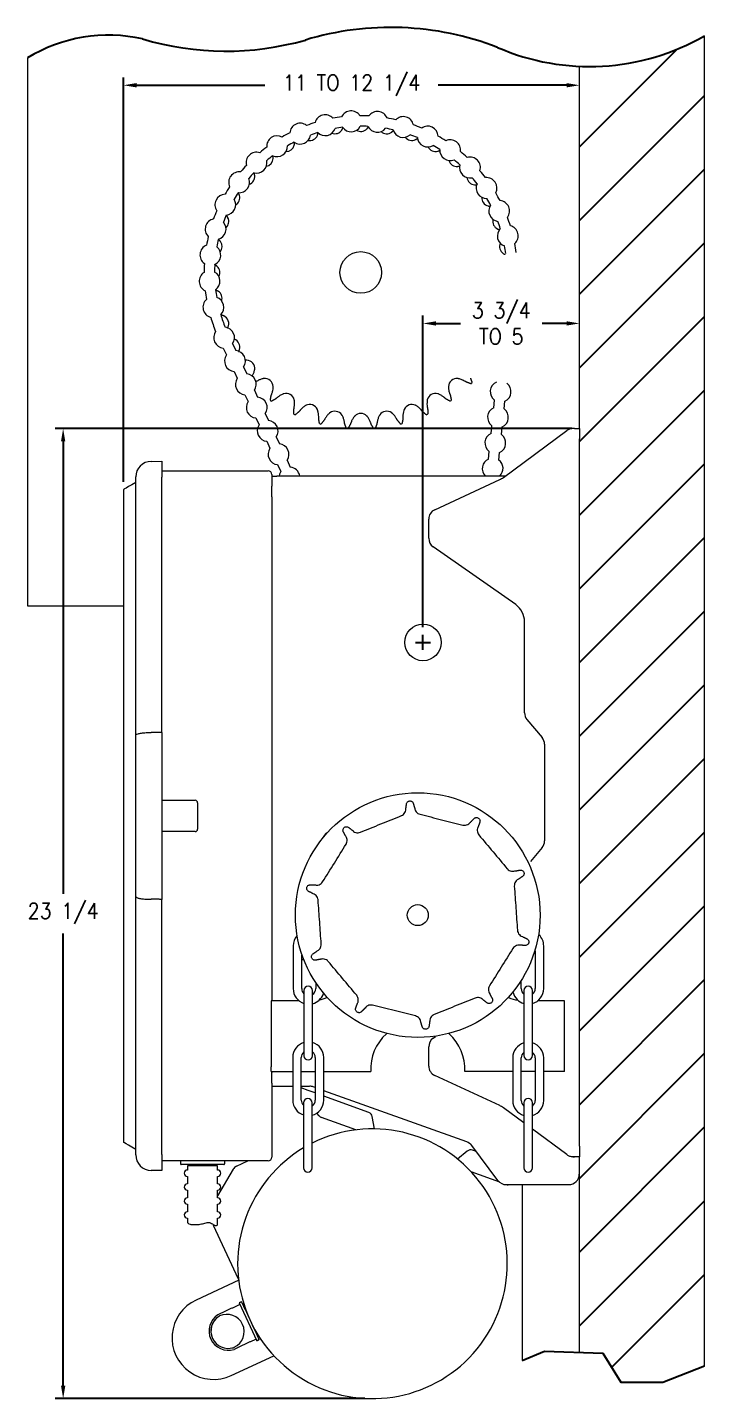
# Model space of a CAD drawing. Extents: x 2.2 to 53.5, y 8 to 42.7.
# Drawn here: x 37.23 to 53.48, y 8.04 to 40.94 of the extents above; entities that cross this region are included whole.
import ezdxf

# ---------------------------------------------------------------- set-up
doc = ezdxf.new("R2010")
doc.units = 0
doc.header["$LTSCALE"] = 0.5
doc.header["$MEASUREMENT"] = 0
doc.layers.get('Defpoints').update_dxf_attribs({"linetype": 'CONTINUOUS'})
doc.layers.add('DIM', color=1, linetype='CONTINUOUS')
doc.layers.add('OBJ', color=3, linetype='CONTINUOUS')
doc.styles.add('ROMANS', font='romans.shx', dxfattribs={"width": 0.9, "height": 0.375})
doc.dimstyles.new('GENIE', dxfattribs={"dimscale": 2, "dimtxt": 0.25, "dimasz": 0.156, "dimexe": 0.095, "dimexo": 0.0925, "dimgap": 0.095, "dimtad": 0, "dimtih": 1, "dimtoh": 1, "dimdec": 5, "dimzin": 4, "dimdsep": 46, "dimlunit": 5, "dimtxsty": 'ROMANS', "dimcen": 0.09, "dimadec": 0, "dimazin": 0, "dimtfac": 1, "dimtdec": 5, "dimtofl": 0, "dimtmove": 0, "dimatfit": 3, "dimfxl": 0, "dimfrac": 2, "dimtolj": 1, "dimtzin": 4, "dimarcsym": 0})

# ---------------------------------------------------------------- blocks, each defined once
blk = doc.blocks.new('*D30')
at = {"layer": 'Defpoints', "color": 0}
for p in [(50.48, 33.839), (50.48, 29.238), (46.723, 26.366)]:
    blk.add_point(p, dxfattribs=at)
at = {"layer": 'DIM', "color": 0, "lineweight": -2}
for p, q in [((46.723, 26.551), (46.723, 34.029)), ((47.035, 33.839), (47.624, 33.839)), ((50.168, 33.839), (49.579, 33.839))]:
    blk.add_line(p, q, dxfattribs=at)
at = {"layer": 'DIM', "color": 0}
for points in [[(47.035, 33.891), (47.035, 33.787), (46.723, 33.839)], [(50.168, 33.891), (50.168, 33.787), (50.48, 33.839)]]:
    blk.add_solid(points, dxfattribs=at)
at = {"layer": 'DIM', "color": 0, "insert": (48.602, 33.839), "char_height": 0.375, "attachment_point": 5, "style": 'ROMANS'}
blk.add_mtext('\\A1;3 3/4\\PTO 5', dxfattribs=at)
blk = doc.blocks.new('*D31')
at = {"layer": 'Defpoints', "color": 0}
for p in [(50.48, 39.553), (50.48, 31.319), (39.538, 29.855)]:
    blk.add_point(p, dxfattribs=at)
at = {"layer": 'DIM', "color": 0, "lineweight": -2}
for p, q in [((39.538, 30.04), (39.538, 39.743)), ((39.85, 39.553), (42.931, 39.553)), ((50.168, 39.553), (47.087, 39.553))]:
    blk.add_line(p, q, dxfattribs=at)
at = {"layer": 'DIM', "color": 0}
for points in [[(39.85, 39.605), (39.85, 39.501), (39.538, 39.553)], [(50.168, 39.605), (50.168, 39.501), (50.48, 39.553)]]:
    blk.add_solid(points, dxfattribs=at)
at = {"layer": 'DIM', "color": 0, "insert": (45.009, 39.553), "char_height": 0.375, "attachment_point": 5, "style": 'ROMANS'}
blk.add_mtext('\\A1;11 TO 12 1/4', dxfattribs=at)
blk = doc.blocks.new('*D37')
at = {"layer": 'Defpoints', "color": 0}
for p in [(50.48, 31.319), (38.088, 8.045), (45.511, 8.045)]:
    blk.add_point(p, dxfattribs=at)
at = {"layer": 'DIM', "color": 0, "lineweight": -2}
for p, q in [((50.295, 31.319), (37.898, 31.319)), ((38.088, 31.007), (38.088, 20.157)), ((38.088, 8.357), (38.088, 19.206)), ((45.326, 8.045), (37.898, 8.045))]:
    blk.add_line(p, q, dxfattribs=at)
at = {"layer": 'DIM', "color": 0}
for points in [[(38.036, 31.007), (38.14, 31.007), (38.088, 31.319)], [(38.036, 8.357), (38.14, 8.357), (38.088, 8.045)]]:
    blk.add_solid(points, dxfattribs=at)
at = {"layer": 'DIM', "color": 0, "insert": (38.088, 19.682), "char_height": 0.375, "attachment_point": 5, "style": 'ROMANS'}
blk.add_mtext('\\A1;23 1/4', dxfattribs=at)

msp = doc.modelspace()

# ---------------------------------------------------------------- linework, layer by layer
at = {"layer": 'DIM'}
for p, q in [((50.480318, 38.076938), (52.819511, 40.416131)), ((50.480318, 36.309171), (53.480318, 39.309172)), ((50.480318, 34.541405), (53.480318, 37.541405)), ((50.480318, 32.773638), (53.480318, 35.773638)), ((50.480318, 31.005871), (53.480318, 34.005871)), ((50.480318, 29.238104), (53.480318, 32.238104)), ((50.480318, 27.470337), (53.480318, 30.470337)), ((50.480318, 25.70257), (53.480318, 28.70257)), ((50.480318, 23.934803), (53.480318, 26.934803)), ((46.722818, 26.006275), (46.722818, 26.366275)), ((46.542818, 26.186275), (46.902818, 26.186275)), ((50.480318, 22.167036), (53.480318, 25.167036)), ((50.480318, 20.399269), (53.480318, 23.399269)), ((50.480318, 18.631502), (53.480318, 21.631502)), ((50.480318, 16.863735), (53.480318, 19.863735)), ((50.480318, 15.095968), (53.480318, 18.095968)), ((50.480318, 13.328201), (53.480318, 16.328201)), ((50.480318, 11.560434), (53.480318, 14.560434)), ((50.480318, 9.792667), (53.480318, 12.792667)), ((51.249595, 8.794178), (53.480318, 11.0249))]:
    msp.add_line(p, q, dxfattribs=at)
at = {"layer": 'DIM', "color": 3, "linetype": 'Continuous', "lineweight": 15}
for p, q in [((50.360318, 31.318526), (50.32267, 31.318526)), ((50.360318, 31.318526), (50.480318, 31.318526)), ((50.480318, 31.318526), (50.480318, 31.068526)), ((50.480318, 13.848527), (50.310763, 13.848527)), ((50.472818, 13.848527), (50.472818, 13.427277)), ((50.480318, 14.098526), (50.480318, 13.848527))]:
    msp.add_line(p, q, dxfattribs=at)
at = {"layer": 'DIM', "color": 3, "lineweight": 15}
for p, q in [((50.478318, 30.17572), (50.480318, 30.17622)), ((50.480318, 30.17622), (50.480318, 30.17572)), ((50.480318, 29.92572), (50.480318, 30.17572))]:
    msp.add_line(p, q, dxfattribs=at)
at = {"layer": 'DIM', "color": 3, "linetype": 'Continuous', "lineweight": 15}
for centre, start, end in [((50.322669, 31.068527), 109.2327884, 126.4644923), ((50.322669, 14.098527), 233.5355077, 250.7672116), ((50.222818, 13.427277), 270, 0)]:
    msp.add_arc(centre, 0.25, start, end, dxfattribs=at)
for points, knots in [([(50.32267, 31.318526), (50.312682, 31.318218), (50.292697, 31.317602), (50.262653, 31.31187), (50.245507, 31.306269), (50.240318, 31.304574)], [0, 0, 0, 0, 0.410608937, 0.821609604, 1, 1, 1, 1]), ([(50.240318, 13.86248), (50.252424, 13.85886), (50.276649, 13.851615), (50.299973, 13.849286), (50.310212, 13.848838), (50.310318, 13.848833)], [0, 0, 0, 0, 0.4105627137, 0.8215432485, 0.8258399925, 0.8258399925, 0.8258399925, 0.8258399925])]:
    msp.add_open_spline(points, degree=3, knots=knots, dxfattribs=at)
at = {"layer": 'OBJ', "linetype": 'Continuous', "lineweight": 15}
for p, q in [((53.480318, 8.829572), (53.480318, 40.738997)), ((37.230318, 40.210503), (37.230318, 27.061657)), ((50.480318, 31.318527), (50.480318, 40.008431)), ((41.927724, 33.248845), (42.005832, 33.081708)), ((42.154213, 33.354688), (42.23232, 33.18755)), ((42.18916, 32.68942), (42.267268, 32.522283)), ((42.415648, 32.795263), (42.493756, 32.628126)), ((42.450595, 32.129995), (42.528703, 31.962858)), ((42.677084, 32.235838), (42.755192, 32.068701)), ((48.420064, 31.814536), (48.43921, 31.998025)), ((48.668715, 31.788592), (48.68786, 31.97208)), ((42.938519, 31.676413), (43.016627, 31.509276)), ((42.712031, 31.570566), (42.790138, 31.403429)), ((48.355982, 31.200369), (48.375128, 31.383862)), ((48.604633, 31.174425), (48.623778, 31.357918)), ((48.651218, 30.144175), (50.174088, 31.269581)), ((50.360318, 31.318527), (50.32267, 31.318527)), ((50.360318, 31.318527), (50.480318, 31.318527)), ((50.480318, 31.318527), (50.480318, 31.068526)), ((42.973466, 31.011141), (43.051574, 30.844004)), ((43.199954, 31.116984), (43.278062, 30.949847)), ((50.480318, 14.098525), (50.480318, 31.068526)), ((48.2919, 30.586202), (48.311046, 30.769695)), ((48.54055, 30.560258), (48.559696, 30.743751)), ((40.198691, 30.530507), (40.455236, 30.534984)), ((40.455236, 30.534984), (40.455236, 30.149075)), ((40.455236, 30.301376), (42.988018, 30.301376)), ((42.988018, 30.301376), (43.008018, 30.301376)), ((43.234902, 30.451716), (43.31301, 30.284579)), ((43.46139, 30.557559), (43.539498, 30.390422)), ((39.830236, 30.149075), (39.830236, 30.155565)), ((39.830236, 23.959818), (39.830236, 30.149075)), ((40.455236, 24.025946), (40.455236, 30.149075)), ((43.097818, 30.211575), (43.097818, 29.931067)), ((43.097818, 30.177277), (43.217418, 30.177277)), ((43.337418, 30.177277), (43.217418, 30.177277)), ((48.696006, 30.177277), (43.337418, 30.177277)), ((47.005261, 29.370647), (48.564169, 30.092582)), ((43.097818, 29.677273), (43.097818, 29.931067)), ((43.097818, 29.677273), (43.097818, 17.583467)), ((46.860318, 28.683669), (46.860318, 29.143793)), ((48.947106, 27.092342), (46.966924, 28.478877)), ((37.230318, 27.061657), (39.537823, 27.061657)), ((49.160318, 24.49656), (49.160318, 26.682764)), ((40.455236, 24.025946), (40.455236, 20.022203)), ((49.218807, 24.335862), (49.581829, 23.903231)), ((39.830236, 20.088332), (39.830236, 23.959818)), ((49.640318, 23.742533), (49.640318, 21.424518)), ((40.455236, 22.399077), (41.254268, 22.399077)), ((41.314267, 22.339073), (41.314267, 21.709076)), ((41.254268, 21.649077), (40.455236, 21.649077)), ((49.581829, 21.26382), (49.303606, 20.932249)), ((39.830236, 13.899074), (39.830236, 20.088332)), ((40.455236, 13.899074), (40.455236, 20.022203)), ((43.867301, 17.835501), (43.867301, 17.565502)), ((44.072301, 17.565502), (44.072301, 17.835501)), ((49.145318, 17.836473), (49.145318, 17.566473)), ((49.350318, 17.566473), (49.350318, 17.836473)), ((43.077818, 17.583467), (43.077818, 16.121469)), ((43.754731, 17.583467), (43.077818, 17.583467)), ((50.117818, 17.583467), (49.472384, 17.583467)), ((50.117818, 16.121469), (50.117818, 17.583467)), ((43.867301, 16.541503), (43.867301, 16.271504)), ((44.072301, 16.271504), (44.072301, 16.541503)), ((46.860318, 16.023257), (46.860318, 16.483382)), ((46.966924, 16.688173), (47.026408, 16.729821)), ((49.145318, 16.542475), (49.145318, 16.27247)), ((49.350318, 16.27247), (49.350318, 16.542475)), ((43.077818, 16.121469), (43.077818, 16.001471)), ((50.117818, 16.001471), (50.117818, 16.121469)), ((43.077818, 15.893469), (43.077818, 16.001471)), ((43.077818, 15.893469), (43.597221, 15.893469)), ((43.097818, 15.893469), (43.097818, 15.864775)), ((43.097818, 15.610981), (43.097818, 15.864775)), ((43.802221, 15.893469), (44.137221, 15.893469)), ((44.342221, 15.893469), (45.469412, 15.893469)), ((48.564169, 15.074469), (47.005261, 15.796403)), ((48.875318, 15.893469), (47.726224, 15.893469)), ((49.415318, 15.893469), (49.080318, 15.893469)), ((50.117818, 15.893469), (49.620318, 15.893469)), ((50.117818, 15.893469), (50.117818, 16.001471)), ((43.097818, 15.610981), (43.097818, 13.836575)), ((43.097818, 15.537273), (43.597221, 15.537273)), ((43.802221, 15.537273), (44.00342, 15.537273)), ((43.96538, 15.439357), (43.802221, 15.498732)), ((44.137221, 15.505279), (44.08867, 15.522653)), ((43.856291, 15.143108), (43.856291, 14.873108)), ((44.137221, 15.37681), (43.96538, 15.439357)), ((44.061291, 14.873108), (44.061291, 15.143108)), ((47.777115, 14.202579), (44.342221, 15.431909)), ((45.424564, 14.908256), (44.342221, 15.302196)), ((49.145318, 15.144159), (49.145318, 14.874159)), ((49.350318, 14.874159), (49.350318, 15.144159)), ((44.234254, 14.827227), (44.177297, 14.895106)), ((45.557449, 14.514551), (45.504913, 14.812499)), ((49.145318, 14.657734), (48.651218, 15.022875)), ((45.11147, 14.490123), (44.287257, 14.790112)), ((50.174088, 13.897469), (49.350318, 14.506239)), ((39.830236, 13.892588), (39.830236, 13.899074)), ((40.455236, 13.899074), (40.455236, 13.513165)), ((43.856291, 13.849105), (43.856291, 13.579105)), ((44.061291, 13.579105), (44.061291, 13.849105)), ((47.786328, 13.982131), (47.554566, 13.787661)), ((48.522818, 13.277276), (47.892874, 14.117199)), ((48.003602, 13.969563), (47.909429, 14.003838)), ((49.145318, 13.850161), (49.145318, 13.580161)), ((49.350318, 13.580161), (49.350318, 13.850161)), ((50.32267, 13.848523), (50.360318, 13.848523)), ((50.480318, 13.848523), (50.360318, 13.848523)), ((50.472818, 13.848523), (50.472818, 13.427273)), ((50.480318, 14.098525), (50.480318, 13.848523)), ((50.480318, 9.153124), (50.480318, 13.848523)), ((40.455236, 13.513165), (40.198691, 13.517642)), ((42.988018, 13.746773), (40.455236, 13.746773)), ((40.902818, 13.746773), (40.808018, 13.746773)), ((41.939898, 13.656775), (40.922818, 13.656775)), ((41.795317, 13.626775), (41.070318, 13.626775)), ((42.16453, 13.544798), (41.795317, 12.905301)), ((41.959396, 13.746773), (41.959396, 13.676777)), ((42.24789, 13.621181), (42.517227, 13.746773)), ((43.008018, 13.746773), (42.988018, 13.746773)), ((48.565543, 13.232943), (47.880503, 13.482278)), ((48.722818, 13.177276), (50.222818, 13.177276)), ((48.772722, 13.177276), (48.769175, 13.176647)), ((49.105318, 13.177276), (49.105318, 8.960803)), ((42.296372, 10.909371), (41.697594, 12.193457)), ((42.300039, 10.885982), (41.277326, 10.409084)), ((42.296372, 10.909371), (42.297538, 10.90694)), ((42.296383, 10.909348), (42.296372, 10.909371)), ((42.297538, 10.906938), (42.296383, 10.909348)), ((42.313375, 10.340513), (42.735969, 9.434194)), ((41.819108, 10.016245), (41.841765, 10.026809)), ((42.169881, 9.264008), (42.192538, 9.274575)), ((42.122562, 8.596469), (43.145276, 9.073367))]:
    msp.add_line(p, q, dxfattribs=at)
at = {"layer": 'OBJ', "linetype": 'Continuous', "lineweight": 15, "flags": 128}
for points in [[(43.31301, 30.284579), (43.282923, 30.226664), (43.270511, 30.177277)], [(39.830236, 30.024074), (39.733697, 29.968336), (39.656376, 29.923699), (39.598332, 29.890184), (39.559612, 29.86783), (39.540244, 29.856646), (39.537823, 29.855252)], [(44.408336, 21.613037), (44.402653, 21.607997), (44.353586, 21.553916)], [(43.855759, 18.569159), (43.831624, 18.567859), (43.812969, 18.567658)], [(39.830236, 14.024075), (39.733697, 14.079813), (39.656376, 14.124455), (39.598332, 14.157965), (39.559612, 14.180319), (39.540244, 14.191503), (39.537823, 14.192902)], [(42.367754, 10.365871), (42.368515, 10.364237), (42.374572, 10.351249), (42.386512, 10.325642), (42.403991, 10.288159), (42.426507, 10.239873), (42.453411, 10.182176), (42.483931, 10.116728), (42.517187, 10.045409), (42.552223, 9.970274), (42.588031, 9.893483), (42.623581, 9.817245), (42.657851, 9.743755), (42.689854, 9.675123), (42.718669, 9.613329), (42.743469, 9.560145), (42.763539, 9.517105), (42.778301, 9.485447), (42.787332, 9.46608), (42.790372, 9.459561)], [(41.825181, 10.017611), (41.825181, 10.017611)], [(42.17483, 9.267784), (42.17483, 9.267784)]]:
    msp.add_lwpolyline(points, dxfattribs=at)
at = {"layer": 'OBJ'}
msp.add_lwpolyline([(49.105318, 8.960803), (49.634847, 9.179521), (51.035903, 9.135778), (51.473733, 8.435878), (52.480741, 8.435878), (53.480318, 8.829572)], dxfattribs=at)
at = {"layer": 'OBJ', "linetype": 'Continuous', "lineweight": 15}
for centre, radius in [((45.230318, 35.061659), 0.5), ((46.722818, 26.186275), 0.4395), ((46.597818, 19.643469), 2.934832), ((46.597818, 19.643469), 0.252)]:
    msp.add_circle(centre, radius, dxfattribs=at)
at = {"layer": 'OBJ'}
for centre, radius, start, end in [((45.948613, 33.848099), 7.092548, 68.8339067, 106.7888714), ((39.175836, 37.001083), 3.753055, 77.3822881, 121.2238108), ((41.990902, 47.335283), 6.963739, 253.3504446, 285.9109284), ((50.719143, 45.552604), 5.549315, 246.5357989, 299.8393881)]:
    msp.add_arc(centre, radius, start, end, dxfattribs=at)
at = {"layer": 'OBJ', "linetype": 'Continuous', "lineweight": 15}
for centre, radius, start, end in [((44.374134, 38.593874), 0.25, 41.9329399, 165.3176704), ((44.998098, 38.688733), 0.25, 31.9709399, 155.3556704), ((45.230318, 35.061659), 3.7595, 87.0576609, 90.3069494), ((45.629065, 38.674219), 0.25, 22.0089399, 145.3936704), ((43.775987, 38.392502), 0.25, 51.8949399, 175.2796704), ((45.230318, 35.061659), 3.7595, 106.9816609, 110.2309494), ((44.374134, 38.593874), 0.25, 225.3470471, 341.9035632), ((45.230318, 35.061659), 3.7595, 97.0196609, 100.2689494), ((45.230318, 35.061659), 3.5095, 97.1371853, 100.151425), ((44.998098, 38.688733), 0.25, 215.3850471, 331.9415632), ((45.230318, 38.647194), 0.2025, 238.9107327, 315.7900605), ((45.230318, 35.061659), 3.5095, 87.1751853, 90.189425), ((45.629065, 38.674219), 0.25, 205.4230471, 321.9795632), ((45.230318, 35.061659), 3.5095, 77.2131853, 80.227425), ((45.230318, 35.061659), 3.7595, 77.0956609, 80.3449494), ((46.248008, 38.55077), 0.25, 12.0469399, 135.4316704), ((45.230318, 35.061659), 3.7595, 67.1336609, 70.3829494), ((46.836262, 38.322109), 0.25, 2.0849399, 125.4696704), ((43.221695, 38.09069), 0.25, 61.8569399, 185.2416704), ((45.230318, 35.061659), 3.7595, 116.9436609, 120.1929494), ((45.230318, 35.061659), 3.5095, 117.0611853, 120.075425), ((43.775987, 38.392502), 0.25, 235.3090471, 351.8655632), ((44.003992, 38.43096), 0.2025, 259.6114725, 335.7900605), ((45.230318, 35.061659), 3.5095, 107.0991853, 110.113425), ((44.607696, 38.592722), 0.2025, 249.2618416, 325.7900605), ((45.852939, 38.592722), 0.2025, 228.5581174, 305.7900605), ((46.248008, 38.55077), 0.25, 195.4610471, 312.0175632), ((46.456643, 38.43096), 0.2025, 218.2039675, 295.7900605), ((45.230318, 35.061659), 3.5095, 67.2511853, 70.265425), ((46.836262, 38.322109), 0.25, 185.4990471, 302.0555632), ((45.230318, 35.061659), 3.7595, 57.1716609, 60.4209494), ((47.376091, 37.99513), 0.25, 352.1229399, 115.5076704), ((42.727973, 37.697539), 0.25, 71.8189399, 195.2036704), ((45.230318, 35.061659), 3.7595, 126.9056609, 130.1549494), ((45.230318, 35.061659), 3.5095, 127.0231853, 130.037425), ((43.221695, 38.09069), 0.25, 245.2710471, 1.8275632), ((43.43755, 38.166824), 0.2025, 269.9596499, 345.7900605), ((47.023085, 38.166824), 0.2025, 207.8482535, 285.7900605), ((45.230318, 35.061659), 3.5095, 57.2891853, 60.303425), ((47.376091, 37.99513), 0.25, 175.5370471, 292.0935632), ((45.230318, 35.061659), 3.7595, 47.2096609, 50.4589494), ((45.230318, 35.061659), 3.7595, 136.8676609, 140.1169494), ((42.727973, 37.697539), 0.25, 255.2330471, 11.7895632), ((42.92558, 37.808339), 0.2025, 280.3064015, 355.7900605), ((47.535055, 37.808339), 0.2025, 197.4909455, 275.7900605), ((45.230318, 35.061659), 3.5095, 47.3271853, 50.341425), ((47.851214, 37.579693), 0.25, 165.5750471, 282.1315632), ((47.851214, 37.579693), 0.25, 342.1609399, 105.5456704), ((45.230318, 35.061659), 3.7595, 37.2476609, 40.4969494), ((42.309708, 37.224903), 0.25, 81.7809399, 205.1656704), ((42.309708, 37.224903), 0.25, 265.1950471, 21.7515632), ((45.230318, 35.061659), 3.5095, 136.9851853, 139.999425), ((42.483638, 37.366397), 0.2025, 290.6517537, 5.7900605), ((47.976997, 37.366397), 0.2025, 187.1320121, 265.7900605), ((45.230318, 35.061659), 3.5095, 37.3651853, 40.379425), ((48.247305, 37.088326), 0.25, 155.6130471, 272.1695632), ((48.247305, 37.088326), 0.25, 332.1989399, 95.5836704), ((41.979512, 36.687037), 0.25, 91.7429399, 215.1276704), ((45.230318, 35.061659), 3.7595, 146.8296609, 150.0789494), ((45.230318, 35.061659), 3.5095, 146.9471853, 149.961425), ((42.125153, 36.854427), 0.2025, 300.9957249, 15.7900605), ((48.335482, 36.854427), 0.2025, 176.771421, 255.7900605), ((45.230318, 35.061659), 3.7595, 27.2856609, 30.5349494), ((45.230318, 35.061659), 3.7595, 156.7916609, 160.0409494), ((41.979512, 36.687037), 0.25, 275.1570471, 31.7135632), ((45.230318, 35.061659), 3.5095, 27.4031853, 30.417425), ((48.55242, 36.535846), 0.25, 145.6510471, 262.2075632), ((48.55242, 36.535846), 0.25, 322.2369399, 85.6216704), ((41.747343, 36.100157), 0.25, 101.7049399, 225.0896704), ((41.747343, 36.100157), 0.25, 285.1190471, 41.6755632), ((45.230318, 35.061659), 3.5095, 156.9091853, 159.923425), ((41.861017, 36.287984), 0.2025, 311.3383435, 25.7900605), ((48.599619, 36.287984), 0.2025, 166.409139, 245.7900605), ((45.230318, 35.061659), 3.5095, 17.4411853, 20.455425), ((45.230318, 35.061659), 3.7595, 17.3236609, 20.5729494), ((45.230318, 35.061659), 3.7595, 166.7536609, 170.0029494), ((45.230318, 35.061659), 3.5095, 166.8711853, 169.885425), ((48.757359, 35.938912), 0.25, 135.6890471, 252.2455632), ((48.757359, 35.938912), 0.25, 312.2749399, 75.6596704), ((41.620202, 35.481962), 0.25, 111.6669399, 235.0516704), ((41.620202, 35.481962), 0.25, 295.0810471, 51.6375632), ((41.699255, 35.684281), 0.2025, 321.6796304, 35.7900605), ((48.761381, 35.684281), 0.2025, 156.0451316, 235.7900605), ((45.230318, 35.061659), 3.5095, 7.4791853, 10.493425), ((45.230318, 35.061659), 3.7595, 7.3616609, 10.6109494), ((45.230318, 35.061659), 3.7595, 176.7156609, 179.9649494), ((45.230318, 35.061659), 3.5095, 176.8331853, 179.847425), ((41.644782, 35.061659), 0.2025, 332.0196076, 45.7900605), ((41.601922, 34.851093), 0.25, 121.6289399, 245.0136704), ((41.601922, 34.851093), 0.25, 305.0430471, 61.5995632), ((45.230318, 35.061659), 3.7595, 186.6776609, 189.9269494), ((45.230318, 35.061659), 3.5095, 186.7951853, 189.809425), ((41.699255, 34.439037), 0.2025, 342.3582958, 55.7900605), ((41.693056, 34.226574), 0.25, 131.5909399, 254.9756704), ((41.693056, 34.226574), 0.25, 315.0050471, 71.5615632), ((45.230318, 35.061659), 3.7595, 196.6396609, 202.1254542), ((45.230318, 35.061659), 3.5095, 196.7571853, 202.0098374), ((41.861017, 33.835334), 0.2025, 334.2099395, 65.7900605), ((41.949305, 33.497912), 0.25, 143.762217, 265.0479907), ((41.949305, 33.497912), 0.25, 325.0479907, 83.733786), ((42.125153, 33.268891), 0.2025, 344.2099395, 69.4659856), ((42.21074, 32.938486), 0.25, 145.0479907, 265.0479907), ((42.21074, 32.938486), 0.25, 325.0479907, 85.0479907), ((42.483638, 32.756921), 0.2025, 354.2099395, 85.7900605), ((42.472176, 32.37906), 0.25, 325.0479907, 85.0479907), ((42.472176, 32.37906), 0.25, 145.0479907, 265.0479907), ((42.92558, 32.31498), 0.2025, 4.2099395, 95.7900605), ((47.535055, 32.31498), 0.2025, 84.2099395, 175.7900605), ((45.230318, 35.061659), 3.759391, 314.730266, 315.269734), ((48.586003, 32.200392), 0.25, 114.0433051, 234.0433051), ((48.586003, 32.200392), 0.25, 294.0433051, 54.0433051), ((42.733611, 31.819633), 0.25, 145.0479907, 265.0479907), ((42.733611, 31.819633), 0.25, 325.0479907, 85.0479907), ((45.230318, 35.061659), 3.759391, 234.730266, 235.269734), ((43.43755, 31.956494), 0.2025, 14.2099395, 105.7900605), ((47.023085, 31.956494), 0.2025, 74.2099395, 165.7900605), ((45.230318, 35.061659), 3.759391, 304.730266, 305.269734), ((45.230318, 35.061659), 3.759391, 244.730266, 245.269734), ((44.003992, 31.692358), 0.2025, 24.2099395, 115.7900605), ((44.607696, 31.530596), 0.2025, 34.2099395, 125.7900605), ((45.230318, 31.476124), 0.2025, 44.2099395, 135.7900605), ((45.852939, 31.530596), 0.2025, 54.2099395, 145.7900605), ((46.456643, 31.692358), 0.2025, 64.2099395, 155.7900605), ((45.230318, 35.061659), 3.759391, 294.730266, 295.269734), ((48.521921, 31.586226), 0.25, 114.0433051, 234.0433051), ((48.521921, 31.586226), 0.25, 294.0433051, 54.0433051), ((42.995047, 31.260207), 0.25, 145.0479907, 265.0479907), ((42.995047, 31.260207), 0.25, 325.0479907, 85.0479907), ((45.230318, 35.061659), 3.759391, 254.730266, 255.269734), ((45.230318, 35.061659), 3.759391, 264.730266, 265.269734), ((45.230318, 35.061659), 3.759391, 274.730266, 275.269734), ((45.230318, 35.061659), 3.759391, 284.730266, 285.269734), ((50.322669, 31.068525), 0.25, 109.2327884, 126.4644923), ((43.256482, 30.700781), 0.25, 325.0479907, 85.0479907), ((48.457839, 30.97206), 0.25, 114.0433051, 234.0433051), ((48.457839, 30.97206), 0.25, 294.0433051, 54.0433051), ((43.256482, 30.700781), 0.25, 145.0479907, 265.0479907), ((40.205236, 30.155563), 0.375, 91, 180), ((43.008018, 30.211575), 0.0898, 0, 90), ((43.517917, 30.141355), 0.25, 8.2609405, 85.0479907), ((48.393757, 30.357894), 0.25, 114.0433051, 226.2594586), ((48.393757, 30.357894), 0.25, 313.7405414, 54.0433051), ((48.354056, 30.546289), 0.5, 294.8488812, 306.4644923), ((47.110318, 29.143793), 0.25, 114.8488812, 180), ((47.110318, 28.683667), 0.25, 180, 235), ((48.660318, 26.682764), 0.5, 0, 55), ((49.410318, 24.496559), 0.25, 180, 220), ((49.390318, 23.742532), 0.25, 0, 40), ((41.254268, 22.339075), 0.06, 0, 90), ((41.254268, 21.709075), 0.06, 270, 0), ((49.390318, 21.424517), 0.25, 320, 0), ((43.980469, 18.903777), 0.3725, 139.9010071, 180), ((49.247818, 18.904666), 0.3725, 0, 46.3034411), ((43.980469, 17.879777), 0.3725, 180, 252.3136042), ((43.980469, 17.879777), 0.1675, 180, 227.4968945), ((43.969801, 17.835503), 0.1025, 0, 180), ((43.980469, 17.879777), 0.1675, 303.2470677, 0), ((49.247818, 17.880666), 0.3725, 194.0715129, 254.0279867), ((49.247818, 17.880666), 0.1675, 180, 232.2700682), ((49.247818, 17.836472), 0.1025, 0, 180), ((49.247818, 17.880666), 0.1675, 307.7299318, 0), ((49.247818, 17.880666), 0.3725, 285.9720133, 0), ((43.980469, 17.879777), 0.3725, 284.2721941, 341.3347746), ((43.997818, 18.713469), 1.13, 282.1762809, 291.7826277), ((49.197818, 18.713469), 1.13, 248.2173723, 260.0374487), ((46.597818, 15.953469), 1.13, 131.7674948, 183.0436631), ((46.597818, 15.953469), 1.13, 356.9563369, 48.2325052), ((43.969721, 16.228407), 0.3725, 105.9592364, 180), ((43.969721, 16.228407), 0.3725, 0, 74.0152089), ((47.110318, 16.483383), 0.25, 125, 180), ((49.247818, 16.218679), 0.3725, 105.9720133, 180), ((49.247818, 16.218679), 0.3725, 0, 74.0279867), ((43.969721, 16.228407), 0.1675, 127.6953992, 180), ((43.969801, 16.271503), 0.1025, 180, 0), ((43.969721, 16.228407), 0.1675, 0, 52.2355195), ((49.247818, 16.218679), 0.1675, 127.7299318, 180), ((49.247818, 16.272472), 0.1025, 180, 0), ((49.247818, 16.218679), 0.1675, 0, 52.2700682), ((47.110318, 16.023256), 0.25, 180, 245.1511188), ((44.004428, 15.287275), 0.25, 70.3079788, 90), ((43.969721, 15.204407), 0.3725, 180, 252.2712052), ((43.969721, 15.204407), 0.1675, 180, 227.3749389), ((43.958791, 15.143107), 0.1025, 0, 180), ((43.969721, 15.204407), 0.1675, 303.1397303, 0), ((43.969721, 15.204407), 0.3725, 284.2305215, 0), ((49.247818, 15.194679), 0.3725, 180, 254.0279867), ((49.247818, 15.194679), 0.1675, 180, 232.2700682), ((49.247818, 15.14416), 0.1025, 0, 180), ((49.247818, 15.194679), 0.1675, 307.7299318, 0), ((49.247818, 15.194679), 0.3725, 285.9720133, 0), ((44.330009, 14.907574), 0.125, 220, 250), ((45.381812, 14.790794), 0.125, 10, 70), ((48.354056, 14.620761), 0.5, 53.5355077, 65.1511188), ((45.510968, 11.279886), 3.235, 160, 116.6233194), ((47.692874, 13.9672), 0.25, 36.8698976, 70.3079788), ((40.205236, 13.892586), 0.375, 180, 269), ((45.510968, 11.279886), 3.235, 120.7632869, 160), ((43.008018, 13.836575), 0.0898, 270, 0), ((47.866676, 13.886377), 0.125, 70, 130), ((50.322669, 14.098525), 0.25, 233.5355077, 250.7672116), ((40.922818, 13.676775), 0.02, 180, 270), ((41.070318, 13.451775), 0.075, 90, 270), ((41.795318, 13.451775), 0.075, 270, 90), ((42.32735, 13.450784), 0.188013, 115.000679, 149.9974598), ((43.958791, 13.579107), 0.1025, 180, 0), ((49.247818, 13.58016), 0.1025, 180, 0), ((41.070318, 13.118233), 0.075, 90, 270), ((41.795318, 13.118233), 0.075, 270, 90), ((48.722818, 13.427275), 0.25, 216.8698976, 270), ((48.747469, 13.29975), 0.125, 258.4648228, 280), ((50.222818, 13.427275), 0.25, 270, 0), ((41.070318, 12.784692), 0.075, 90, 270), ((41.795318, 12.784692), 0.075, 270, 90), ((41.070318, 12.45115), 0.075, 90, 270), ((41.795318, 12.45115), 0.075, 270, 90), ((41.699944, 9.502776), 1, 115, 295), ((42.051138, 9.666541), 0.4625, 122.7664185, 287.23355), ((42.051138, 9.666541), 0.4175, 122.7664342, 287.2335658), ((42.051138, 9.666541), 0.4175, 123.6095762, 286.3904238), ((42.017152, 9.650693), 0.415, 295, 115)]:
    msp.add_arc(centre, radius, start, end, dxfattribs=at)
for points in [[(44.77516, 38.478871), (44.788657, 38.50184)], [(44.788657, 38.50184), (44.802845, 38.535941)], [(45.375468, 38.505993), (45.392748, 38.526268)], [(45.392748, 38.526268), (45.411617, 38.555784)], [(43.638681, 38.143315), (43.640524, 38.184015)], [(44.188682, 38.347919), (44.197985, 38.372882)], [(44.197985, 38.372882), (44.206452, 38.410785)], [(45.971365, 38.42846), (45.991903, 38.445431)], [(45.991903, 38.445431), (46.014325, 38.469817)], [(46.544746, 38.248633), (46.567919, 38.261774)], [(46.567919, 38.261774), (46.592727, 38.280749)], [(43.127738, 37.820113), (43.122238, 37.862408)], [(43.633854, 38.117113), (43.638681, 38.143315)], [(47.078188, 37.971964), (47.103292, 37.980886)], [(47.103292, 37.980886), (47.129334, 37.994388)], [(43.127533, 37.793474), (43.127738, 37.820113)], [(47.555484, 37.606874), (47.581755, 37.611299)], [(47.581755, 37.611299), (47.607939, 37.619508)], [(42.68068, 37.413097), (42.667348, 37.455619)], [(42.685105, 37.386824), (42.68068, 37.413097)], [(42.311092, 36.934632), (42.289699, 36.97589)], [(42.320012, 36.909532), (42.311092, 36.934632)], [(47.962131, 37.164443), (47.988772, 37.164241)], [(47.988772, 37.164241), (48.014106, 37.167531)], [(48.285774, 36.658122), (48.311974, 36.653298)], [(48.311974, 36.653298), (48.335607, 36.652228)], [(42.030203, 36.39926), (42.001431, 36.436881)], [(42.043347, 36.376089), (42.030203, 36.39926)], [(48.516577, 36.103292), (48.541541, 36.09399)], [(48.541541, 36.09399), (48.562786, 36.089245)], [(41.846548, 35.823244), (41.811069, 35.855863)], [(41.863515, 35.802707), (41.846548, 35.823244)], [(41.765707, 35.224091), (41.724402, 35.250495)], [(41.785984, 35.20681), (41.765707, 35.224091)], [(48.64753, 35.516816), (48.670499, 35.503322)], [(48.670499, 35.503322), (48.688855, 35.495682)], [(41.790137, 34.62), (41.744104, 34.639154)], [(41.813106, 34.606502), (41.790137, 34.62)], [(41.919094, 34.029328), (41.869621, 34.04038)], [(41.944058, 34.020026), (41.919094, 34.029328)], [(42.030203, 33.724058), (42.043347, 33.747233)], [(42.299672, 33.166783), (42.311092, 33.188686)], [(42.311092, 33.188686), (42.320012, 33.213791)], [(42.471864, 32.959077), (42.455917, 32.957007)], [(42.498504, 32.958875), (42.471864, 32.959077)], [(42.68068, 32.710221), (42.685105, 32.736494)], [(42.739884, 32.457112), (42.711677, 32.440972)], [(42.905151, 32.516444), (42.87888, 32.512023)], [(43.127738, 32.303205), (43.127533, 32.329844)], [(47.333102, 32.329844), (47.332898, 32.303205)], [(47.581755, 32.512023), (47.555484, 32.516444)], [(47.769746, 32.429079), (47.720751, 32.457112)], [(47.876065, 32.390885), (47.769746, 32.429079)], [(47.862898, 32.522231), (47.901094, 32.41591)], [(43.059546, 31.992332), (43.0787, 32.103666)], [(43.0787, 32.103666), (43.0978, 32.156784)], [(43.186612, 32.028109), (43.088541, 31.972029)], [(43.229994, 32.064224), (43.186612, 32.028109)], [(43.382447, 32.151354), (43.357344, 32.142432)], [(43.638681, 31.980003), (43.633854, 32.006205)], [(46.826781, 32.006205), (46.821955, 31.980003)], [(47.103292, 32.142432), (47.078188, 32.151354)], [(47.274024, 32.028109), (47.230642, 32.064224)], [(47.372095, 31.972029), (47.274024, 32.028109)], [(47.362835, 32.156784), (47.381936, 32.103666)], [(47.381936, 32.103666), (47.40109, 31.992332)], [(43.625037, 31.774981), (43.634624, 31.830611)], [(43.625508, 31.66201), (43.625037, 31.774981)], [(43.744431, 31.71931), (43.657588, 31.647052)], [(43.780883, 31.762408), (43.744431, 31.71931)], [(43.91589, 31.874685), (43.892717, 31.861544)], [(44.197985, 31.750436), (44.188682, 31.775399)], [(44.220151, 31.546161), (44.219932, 31.602607)], [(44.489271, 31.694858), (44.468732, 31.677887)], [(44.788657, 31.621478), (44.77516, 31.644447)], [(45.085168, 31.617325), (45.067888, 31.59705)], [(45.392748, 31.59705), (45.375468, 31.617325)], [(45.685475, 31.644447), (45.671979, 31.621478)], [(45.991903, 31.677887), (45.971365, 31.694858)], [(46.240704, 31.602607), (46.240485, 31.546161)], [(46.271953, 31.775399), (46.26265, 31.750436)], [(46.567919, 31.861544), (46.544746, 31.874685)], [(46.716204, 31.71931), (46.679753, 31.762408)], [(46.803047, 31.647052), (46.716204, 31.71931)], [(46.826012, 31.830611), (46.835598, 31.774981)], [(46.835598, 31.774981), (46.835127, 31.66201)], [(44.240231, 31.434986), (44.220151, 31.546161)], [(44.347398, 31.512064), (44.274422, 31.425825)], [(44.375812, 31.560841), (44.347398, 31.512064)], [(44.845958, 31.424154), (44.83594, 31.479708)], [(44.885038, 31.318156), (44.845958, 31.424154)], [(44.977193, 31.412674), (44.9203, 31.315073)], [(44.996705, 31.465643), (44.977193, 31.412674)], [(45.483443, 31.412674), (45.463931, 31.465643)], [(45.540336, 31.315073), (45.483443, 31.412674)], [(45.614678, 31.424154), (45.575597, 31.318156)], [(45.624696, 31.479708), (45.614678, 31.424154)], [(46.113237, 31.512064), (46.084824, 31.560841)], [(46.186214, 31.425825), (46.113237, 31.512064)], [(46.240485, 31.546161), (46.220404, 31.434986)], [(39.537823, 29.855252), (39.537823, 14.192902)], [(40.455236, 24.025946), (40.198691, 24.025176)], [(46.31098, 22.189269), (46.329995, 22.321572)], [(46.488445, 22.332705), (46.525777, 22.204362)], [(44.928639, 21.754821), (45.03428, 21.672933)], [(47.862144, 21.87166), (47.955293, 21.967521)], [(48.090027, 21.883394), (48.044791, 21.757618)], [(44.353586, 21.553916), (44.331133, 21.523672)], [(44.869379, 21.534462), (44.806996, 21.652677)], [(48.930378, 20.702963), (49.062082, 20.725763)], [(49.121636, 20.578507), (49.01111, 20.503344)], [(44.087982, 20.157365), (43.968029, 20.216331)], [(44.006403, 20.370468), (44.140002, 20.366314)], [(40.455236, 20.022203), (40.198691, 20.022973)], [(49.107653, 19.129574), (49.227606, 19.070603)], [(43.607969, 18.903776), (43.607969, 17.879778)], [(44.073999, 18.708428), (44.184526, 18.783595)], [(48.875318, 18.846711), (48.875318, 18.835062)], [(49.189233, 18.916467), (49.055634, 18.920625)], [(49.415318, 18.786313), (49.415318, 17.880665)], [(49.620318, 17.880665), (49.620318, 18.904668)], [(43.812969, 17.879778), (43.812969, 18.685534)], [(44.265258, 18.583976), (44.133553, 18.561176)], [(44.147969, 18.009068), (44.147969, 17.879778)], [(49.080318, 17.880665), (49.080318, 18.059103)], [(43.867301, 17.565502), (43.867301, 16.541503)], [(44.072301, 16.541503), (44.072301, 17.565502)], [(45.105608, 17.403541), (45.150845, 17.529316)], [(48.266996, 17.532118), (48.161355, 17.614007)], [(48.326257, 17.752472), (48.38864, 17.634263)], [(49.145318, 17.566473), (49.145318, 16.542475)], [(49.350318, 16.542475), (49.350318, 17.566473)], [(45.333492, 17.415274), (45.240342, 17.319414)], [(46.707191, 16.95423), (46.669858, 17.082577)], [(46.884656, 17.097671), (46.865641, 16.965367)], [(43.597221, 16.228405), (43.597221, 15.893469)], [(43.802221, 15.893469), (43.802221, 16.228405)], [(44.137221, 16.228405), (44.137221, 15.893469)], [(44.342221, 15.893469), (44.342221, 16.228405)], [(48.875318, 16.218681), (48.875318, 15.893469)], [(49.080318, 15.893469), (49.080318, 16.218681)], [(49.415318, 16.218681), (49.415318, 15.893469)], [(49.620318, 15.893469), (49.620318, 16.218681)], [(43.597221, 15.893469), (43.597221, 15.204407)], [(43.802221, 15.204407), (43.802221, 15.893469)], [(44.137221, 15.893469), (44.137221, 15.204407)], [(44.342221, 15.204407), (44.342221, 15.893469)], [(48.875318, 15.893469), (48.875318, 15.194678)], [(49.080318, 15.194678), (49.080318, 15.893469)], [(49.415318, 15.893469), (49.415318, 15.194678)], [(49.620318, 15.194678), (49.620318, 15.893469)], [(43.856291, 14.873108), (43.856291, 13.849105)], [(44.061291, 13.849105), (44.061291, 14.873108)], [(49.145318, 14.874159), (49.145318, 13.850161)], [(49.350318, 13.850161), (49.350318, 14.874159)], [(40.902818, 13.746773), (40.902818, 13.676777)], [(41.070318, 13.626775), (41.070318, 13.526775)], [(41.795317, 13.526775), (41.795317, 13.626775)], [(41.070318, 13.376773), (41.070318, 13.193233)], [(41.795317, 13.193233), (41.795317, 13.376773)], [(41.070318, 13.043232), (41.070318, 12.859691)], [(41.795317, 12.859691), (41.795317, 13.043232)], [(41.070318, 12.70969), (41.070318, 12.526149)], [(41.795317, 12.526149), (41.795317, 12.70969)], [(41.070318, 12.376152), (41.070318, 12.267414)], [(41.795317, 12.22355), (41.795317, 12.376152)], [(42.331015, 10.302683), (41.800826, 10.05545)], [(42.367754, 10.365871), (42.313375, 10.340513)], [(42.432515, 10.285731), (42.410016, 10.275239)], [(42.74811, 9.550193), (42.770609, 9.560685)], [(42.718351, 9.472038), (42.188162, 9.224805)], [(42.735993, 9.434205), (42.790372, 9.459561)]]:
    msp.add_open_spline(points, degree=1, dxfattribs=at)
for points, knots in [([(42.625772, 32.571224), (42.637165, 32.592835), (42.660311, 32.636737), (42.67382, 32.685474), (42.68068, 32.710221)], [0, 0, 0, 0, 0.492227931, 1, 1, 1, 1]), ([(42.87888, 32.512023), (42.854876, 32.505399), (42.806131, 32.491948), (42.762188, 32.468841), (42.739884, 32.457112)], [0, 0, 0, 0, 0.492434388, 1, 1, 1, 1]), ([(43.0978, 32.156784), (43.105268, 32.180045), (43.120438, 32.227301), (43.125279, 32.277643), (43.127738, 32.303205)], [0, 0, 0, 0, 0.492234743, 1, 1, 1, 1]), ([(47.332898, 32.303205), (47.335253, 32.278416), (47.340035, 32.228076), (47.355159, 32.180787), (47.362835, 32.156784)], [0, 0, 0, 0, 0.492435181, 1, 1, 1, 1]), ([(47.720751, 32.457112), (47.699141, 32.468505), (47.655238, 32.49165), (47.606502, 32.505162), (47.581755, 32.512023)], [0, 0, 0, 0, 0.492220831, 1, 1, 1, 1]), ([(43.357344, 32.142432), (43.334855, 32.131741), (43.289187, 32.110031), (43.249923, 32.079646), (43.229994, 32.064224)], [0, 0, 0, 0, 0.492437999, 1, 1, 1, 1]), ([(43.634624, 31.830611), (43.637939, 31.854814), (43.644674, 31.903985), (43.640699, 31.954402), (43.638681, 31.980003)], [0, 0, 0, 0, 0.492215949, 1, 1, 1, 1]), ([(46.821955, 31.980003), (46.819969, 31.955181), (46.815937, 31.904776), (46.82262, 31.85558), (46.826012, 31.830611)], [0, 0, 0, 0, 0.49245022, 1, 1, 1, 1]), ([(47.230642, 32.064224), (47.211338, 32.079196), (47.172122, 32.109614), (47.126472, 32.13138), (47.103292, 32.142432)], [0, 0, 0, 0, 0.492227016, 1, 1, 1, 1]), ([(43.892717, 31.861544), (43.872426, 31.847111), (43.831221, 31.8178), (43.79783, 31.781058), (43.780883, 31.762408)], [0, 0, 0, 0, 0.49243162, 1, 1, 1, 1]), ([(44.219932, 31.602607), (44.218994, 31.627019), (44.217088, 31.676613), (44.204418, 31.725575), (44.197985, 31.750436)], [0, 0, 0, 0, 0.4922412495, 1, 1, 1, 1]), ([(44.468732, 31.677887), (44.451256, 31.660149), (44.415767, 31.62413), (44.389264, 31.582149), (44.375812, 31.560841)], [0, 0, 0, 0, 0.492439938, 1, 1, 1, 1]), ([(44.83594, 31.479708), (44.830777, 31.503586), (44.820288, 31.552095), (44.799309, 31.598112), (44.788657, 31.621478)], [0, 0, 0, 0, 0.492223319, 1, 1, 1, 1]), ([(45.067888, 31.59705), (45.053758, 31.576546), (45.025063, 31.534909), (45.006252, 31.488963), (44.996705, 31.465643)], [0, 0, 0, 0, 0.492446615, 1, 1, 1, 1]), ([(45.463931, 31.465643), (45.4547, 31.488261), (45.435946, 31.534212), (45.407296, 31.575888), (45.392748, 31.59705)], [0, 0, 0, 0, 0.492220065, 1, 1, 1, 1]), ([(45.671979, 31.621478), (45.661624, 31.598833), (45.640595, 31.552846), (45.630049, 31.504332), (45.624696, 31.479708)], [0, 0, 0, 0, 0.49244427, 1, 1, 1, 1]), ([(46.084824, 31.560841), (46.071805, 31.581512), (46.045357, 31.623507), (46.009905, 31.659573), (45.991903, 31.677887)], [0, 0, 0, 0, 0.492222045, 1, 1, 1, 1]), ([(46.26265, 31.750436), (46.256385, 31.726337), (46.243661, 31.677397), (46.241699, 31.627787), (46.240704, 31.602607)], [0, 0, 0, 0, 0.4924229608, 1, 1, 1, 1]), ([(46.679753, 31.762408), (46.663343, 31.780506), (46.630005, 31.817273), (46.588827, 31.846635), (46.567919, 31.861544)], [0, 0, 0, 0, 0.492229626, 1, 1, 1, 1]), ([(50.32267, 31.318527), (50.312682, 31.318219), (50.292698, 31.317602), (50.262653, 31.311868), (50.245507, 31.306269), (50.240318, 31.304574)], [0, 0, 0, 0, 0.410617177, 0.821613695, 1, 1, 1, 1]), ([(39.830236, 23.959818), (39.830237, 23.959893), (39.83027, 23.964636), (39.837911, 23.976944), (39.879969, 23.995073), (39.963674, 24.011506), (40.073754, 24.022717), (40.157042, 24.024356), (40.198691, 24.025176)], [0, 0, 0, 0, 0.00224162, 0.1416164, 0.359132443, 0.573674899, 0.786811323, 1, 1, 1, 1]), ([(46.329995, 22.321572), (46.33364, 22.330429), (46.340861, 22.347978), (46.362304, 22.368265), (46.388742, 22.380569), (46.417784, 22.383299), (46.4459, 22.37633), (46.470015, 22.36058), (46.482856, 22.344176), (46.487691, 22.334251), (46.488445, 22.332705)], [0, 0, 0, 0, 0.143773004, 0.284884736, 0.422602685, 0.558127745, 0.693834806, 0.831945578, 0.973807781, 1, 1, 1, 1]), ([(46.204724, 22.03019), (46.213691, 22.034373), (46.240079, 22.046681), (46.27636, 22.080073), (46.305766, 22.131351), (46.309244, 22.169986), (46.31098, 22.189269)], [0, 0, 0, 0, 0.1462806803, 0.4304582095, 0.7157342764, 1, 1, 1, 1]), ([(46.525777, 22.204362), (46.527803, 22.193732), (46.53338, 22.164467), (46.557391, 22.121111), (46.599299, 22.08086), (46.635235, 22.068102), (46.653237, 22.06171)], [0, 0, 0, 0, 0.159982985, 0.440448557, 0.719689671, 1, 1, 1, 1]), ([(46.653237, 22.06171), (46.824716, 22.019018), (47.167862, 21.933588), (47.511009, 21.848158), (47.682678, 21.805419)], [0, 0, 0, 0, 0.499724253, 1, 1, 1, 1]), ([(44.806996, 21.652677), (44.804739, 21.661984), (44.800267, 21.680426), (44.80569, 21.709442), (44.81984, 21.734941), (44.841737, 21.754215), (44.868577, 21.765107), (44.897347, 21.766538), (44.917373, 21.760806), (44.927121, 21.755628), (44.928639, 21.754821)], [0, 0, 0, 0, 0.143772408, 0.284877725, 0.422613106, 0.558136132, 0.693840701, 0.83195896, 0.973827944, 1, 1, 1, 1]), ([(45.221247, 21.632439), (45.385069, 21.698694), (45.712895, 21.831277), (46.040721, 21.963861), (46.204724, 22.03019)], [0, 0, 0, 0, 0.499723991, 1, 1, 1, 1]), ([(47.682678, 21.805419), (47.692391, 21.803533), (47.720974, 21.797982), (47.769952, 21.803671), (47.823883, 21.827869), (47.849405, 21.85708), (47.862144, 21.87166)], [0, 0, 0, 0, 0.146284307, 0.4304636, 0.715733203, 1, 1, 1, 1]), ([(47.955293, 21.967521), (47.963448, 21.972544), (47.979605, 21.982497), (48.008878, 21.986305), (48.037501, 21.980727), (48.062598, 21.96586), (48.081252, 21.943699), (48.091502, 21.916778), (48.092243, 21.89596), (48.090326, 21.885088), (48.090027, 21.883394)], [0, 0, 0, 0, 0.143769537, 0.28488368, 0.422602406, 0.558122221, 0.693825406, 0.83194754, 0.973808307, 1, 1, 1, 1]), ([(48.044791, 21.757618), (48.040182, 21.747829), (48.027493, 21.720876), (48.021435, 21.671688), (48.031676, 21.614489), (48.053251, 21.583044), (48.064059, 21.567292)], [0, 0, 0, 0, 0.159965773, 0.440425191, 0.719684596, 1, 1, 1, 1]), ([(44.876919, 21.34331), (44.881715, 21.351966), (44.895825, 21.377436), (44.905553, 21.425775), (44.899204, 21.484543), (44.879308, 21.517843), (44.869379, 21.534462)], [0, 0, 0, 0, 0.14630209, 0.430459083, 0.715745361, 1, 1, 1, 1]), ([(45.03428, 21.672933), (45.042167, 21.665524), (45.063881, 21.645127), (45.108789, 21.624159), (45.166354, 21.616231), (45.202926, 21.62703), (45.221247, 21.632439)], [0, 0, 0, 0, 0.159975774, 0.440447018, 0.719697024, 1, 1, 1, 1]), ([(48.064059, 21.567292), (48.177695, 21.431961), (48.405092, 21.161151), (48.63249, 20.890341), (48.746251, 20.754862)], [0, 0, 0, 0, 0.499725051, 1, 1, 1, 1]), ([(44.31506, 20.443453), (44.408651, 20.593347), (44.595937, 20.8933), (44.783224, 21.193252), (44.876919, 21.34331)], [0, 0, 0, 0, 0.499725744, 1, 1, 1, 1]), ([(48.746251, 20.754862), (48.753001, 20.747626), (48.772863, 20.726335), (48.81583, 20.702147), (48.873685, 20.690026), (48.911502, 20.698656), (48.930378, 20.702963)], [0, 0, 0, 0, 0.146281742, 0.430463585, 0.715733866, 1, 1, 1, 1]), ([(49.062082, 20.725763), (49.071631, 20.725033), (49.090552, 20.723585), (49.116476, 20.709466), (49.136349, 20.688123), (49.147916, 20.661344), (49.149981, 20.632451), (49.142451, 20.604648), (49.130815, 20.58737), (49.122874, 20.579702), (49.121636, 20.578507)], [0, 0, 0, 0, 0.143768595, 0.28487918, 0.422610089, 0.558132857, 0.693840093, 0.831952456, 0.973819288, 1, 1, 1, 1]), ([(44.140002, 20.366314), (44.150737, 20.364956), (44.180293, 20.361214), (44.228945, 20.370658), (44.280182, 20.398068), (44.303419, 20.428306), (44.31506, 20.443453)], [0, 0, 0, 0, 0.159976086, 0.440439329, 0.719685892, 1, 1, 1, 1]), ([(49.01111, 20.503344), (49.001627, 20.498133), (48.975517, 20.483786), (48.941707, 20.447548), (48.916369, 20.395255), (48.915341, 20.357134), (48.914827, 20.338037)], [0, 0, 0, 0, 0.159970977, 0.440445106, 0.71969082, 1, 1, 1, 1]), ([(39.830236, 20.088332), (39.830237, 20.088256), (39.83027, 20.083513), (39.837911, 20.071205), (39.879969, 20.053076), (39.963674, 20.036643), (40.073754, 20.025432), (40.157042, 20.023793), (40.198691, 20.022973)], [0, 0, 0, 0, 0.00224162, 0.1416164, 0.359132443, 0.573674899, 0.786811323, 1, 1, 1, 1]), ([(43.968029, 20.216331), (43.960733, 20.222536), (43.946276, 20.234829), (43.933606, 20.261492), (43.930069, 20.290438), (43.936454, 20.3189), (43.951763, 20.34349), (43.974199, 20.361556), (43.993769, 20.368696), (44.0047, 20.370229), (44.006403, 20.370468)], [0, 0, 0, 0, 0.143776637, 0.284895382, 0.422618338, 0.558129505, 0.693843171, 0.831957814, 0.973822781, 1, 1, 1, 1]), ([(44.206439, 20.007152), (44.205232, 20.016973), (44.201678, 20.045873), (44.181134, 20.090697), (44.141454, 20.134511), (44.105785, 20.149756), (44.087982, 20.157365)], [0, 0, 0, 0, 0.146285148, 0.430468939, 0.715737619, 1, 1, 1, 1]), ([(48.914827, 20.338037), (48.927215, 20.16176), (48.952005, 19.80901), (48.976795, 19.45626), (48.989197, 19.279788)], [0, 0, 0, 0, 0.499725106, 1, 1, 1, 1]), ([(44.280809, 18.948897), (44.268421, 19.125175), (44.243631, 19.477927), (44.218841, 19.830678), (44.206439, 20.007152)], [0, 0, 0, 0, 0.4997229, 1, 1, 1, 1]), ([(48.989197, 19.279788), (48.990404, 19.269966), (48.993957, 19.241066), (49.014502, 19.196242), (49.054182, 19.152428), (49.089851, 19.137183), (49.107653, 19.129574)], [0, 0, 0, 0, 0.146284881, 0.430469178, 0.715738683, 1, 1, 1, 1]), ([(44.184526, 18.783595), (44.194009, 18.788806), (44.220117, 18.803153), (44.25393, 18.839387), (44.279267, 18.89168), (44.280294, 18.929801), (44.280809, 18.948897)], [0, 0, 0, 0, 0.159973904, 0.440434947, 0.719686105, 1, 1, 1, 1]), ([(48.880575, 18.843486), (48.786984, 18.693592), (48.599697, 18.393639), (48.412411, 18.093685), (48.318716, 17.943625)], [0, 0, 0, 0, 0.499723814, 1, 1, 1, 1]), ([(49.055634, 18.920625), (49.044899, 18.921982), (49.015343, 18.925717), (48.966688, 18.916285), (48.915456, 18.888865), (48.892217, 18.858631), (48.880575, 18.843486)], [0, 0, 0, 0, 0.159974587, 0.440438485, 0.719699953, 1, 1, 1, 1]), ([(49.227606, 19.070603), (49.234902, 19.064401), (49.249361, 19.05211), (49.262029, 19.025447), (49.265566, 18.9965), (49.259184, 18.968036), (49.24387, 18.94345), (49.221437, 18.92538), (49.201866, 18.918251), (49.190936, 18.916707), (49.189233, 18.916467)], [0, 0, 0, 0, 0.1437628029, 0.2848828024, 0.4226069971, 0.5581414117, 0.693837346, 0.8319518873, 0.9738183136, 1, 1, 1, 1]), ([(44.133553, 18.561176), (44.124004, 18.561904), (44.105081, 18.563348), (44.079163, 18.577475), (44.059284, 18.598811), (44.04772, 18.625592), (44.045654, 18.654484), (44.053185, 18.682287), (44.064821, 18.699565), (44.072762, 18.707233), (44.073999, 18.708428)], [0, 0, 0, 0, 0.143767674, 0.28488942, 0.422605485, 0.558129098, 0.693837699, 0.831951876, 0.973819279, 1, 1, 1, 1]), ([(44.449384, 18.532078), (44.442635, 18.539313), (44.422773, 18.560605), (44.379806, 18.584793), (44.321951, 18.596913), (44.284133, 18.588283), (44.265258, 18.583976)], [0, 0, 0, 0, 0.14628082, 0.430463866, 0.715734988, 1, 1, 1, 1]), ([(45.131577, 17.719648), (45.017941, 17.854978), (44.790544, 18.125789), (44.563146, 18.396599), (44.449384, 18.532078)], [0, 0, 0, 0, 0.499725084, 1, 1, 1, 1]), ([(48.318716, 17.943625), (48.31392, 17.93497), (48.299808, 17.909501), (48.290083, 17.861163), (48.296433, 17.802394), (48.316327, 17.769094), (48.326257, 17.752472)], [0, 0, 0, 0, 0.14628178, 0.430461245, 0.715724624, 1, 1, 1, 1]), ([(45.150845, 17.529316), (45.155453, 17.539107), (45.168142, 17.566062), (45.1742, 17.615251), (45.163959, 17.67245), (45.142384, 17.703895), (45.131577, 17.719648)], [0, 0, 0, 0, 0.159984215, 0.440437485, 0.719691008, 1, 1, 1, 1]), ([(45.512958, 17.481515), (45.503245, 17.483402), (45.474662, 17.488952), (45.425682, 17.483271), (45.371754, 17.459065), (45.346231, 17.429854), (45.333492, 17.415274)], [0, 0, 0, 0, 0.146282568, 0.430457553, 0.715735705, 1, 1, 1, 1]), ([(46.542398, 17.22523), (46.370919, 17.267919), (46.027772, 17.353346), (45.684626, 17.438777), (45.512958, 17.481515)], [0, 0, 0, 0, 0.4997237857, 1, 1, 1, 1]), ([(47.974389, 17.654496), (47.810566, 17.58824), (47.482741, 17.455657), (47.154915, 17.323076), (46.990911, 17.25675)], [0, 0, 0, 0, 0.49972482, 1, 1, 1, 1]), ([(48.161355, 17.614007), (48.153469, 17.621416), (48.131755, 17.641813), (48.086845, 17.662772), (48.029282, 17.670711), (47.992709, 17.659908), (47.974389, 17.654496)], [0, 0, 0, 0, 0.159975701, 0.440437641, 0.719691919, 1, 1, 1, 1]), ([(48.38864, 17.634263), (48.390897, 17.624956), (48.395368, 17.606512), (48.389947, 17.577495), (48.375794, 17.551998), (48.353898, 17.532725), (48.32706, 17.521826), (48.29829, 17.520399), (48.278259, 17.526123), (48.268515, 17.53131), (48.266996, 17.532118)], [0, 0, 0, 0, 0.143769471, 0.284893456, 0.422606923, 0.55812634, 0.693837481, 0.831952183, 0.973817893, 1, 1, 1, 1]), ([(45.240342, 17.319414), (45.232188, 17.314393), (45.216029, 17.304443), (45.186758, 17.300634), (45.158135, 17.306213), (45.133037, 17.32108), (45.114383, 17.343241), (45.104134, 17.370161), (45.103391, 17.390979), (45.10531, 17.401848), (45.105608, 17.403541)], [0, 0, 0, 0, 0.143764142, 0.284882641, 0.422604936, 0.558129538, 0.693836462, 0.831963105, 0.973828251, 1, 1, 1, 1]), ([(46.669858, 17.082577), (46.667832, 17.093206), (46.662255, 17.122469), (46.638243, 17.165824), (46.596338, 17.20608), (46.560401, 17.218838), (46.542398, 17.22523)], [0, 0, 0, 0, 0.159961505, 0.440428995, 0.719687754, 1, 1, 1, 1]), ([(46.990911, 17.25675), (46.981944, 17.252567), (46.955556, 17.240258), (46.919276, 17.206866), (46.88987, 17.155588), (46.886392, 17.116954), (46.884656, 17.097671)], [0, 0, 0, 0, 0.146281333, 0.430458877, 0.715734262, 1, 1, 1, 1]), ([(46.865641, 16.965367), (46.861996, 16.956511), (46.854774, 16.938961), (46.83333, 16.918676), (46.806895, 16.906362), (46.777852, 16.903644), (46.749734, 16.910602), (46.72562, 16.92636), (46.712783, 16.942764), (46.707944, 16.952685), (46.707191, 16.95423)], [0, 0, 0, 0, 0.14377424, 0.284886601, 0.422613179, 0.558136743, 0.693840452, 0.831963728, 0.973826564, 1, 1, 1, 1]), ([(50.240318, 13.862476), (50.252424, 13.858855), (50.27665, 13.851609), (50.304892, 13.848797), (50.318538, 13.848587), (50.32267, 13.848523)], [0, 0, 0, 0, 0.410555513, 0.821539244, 1, 1, 1, 1]), ([(41.939898, 13.656775), (41.939996, 13.656776), (41.941523, 13.656797), (41.945222, 13.657258), (41.950629, 13.659617), (41.955477, 13.664169), (41.958764, 13.670101), (41.959185, 13.674551), (41.959396, 13.676777)], [0, 0, 0, 0, 0.00968651, 0.151325184, 0.366218084, 0.578348871, 0.789105746, 1, 1, 1, 1]), ([(41.071261, 12.267414), (41.071049, 12.268327), (41.070047, 12.272653), (41.084749, 12.246971), (41.129025, 12.224596), (41.213354, 12.217523), (41.319127, 12.219877), (41.434248, 12.23534), (41.526778, 12.266788), (41.60128, 12.272477), (41.661866, 12.244734), (41.710093, 12.203452), (41.757268, 12.189016), (41.789509, 12.203876), (41.790771, 12.216729), (41.791441, 12.22355)], [0, 0, 0, 0, 0.018836075, 0.0892310681, 0.1931661815, 0.2955865572, 0.3944813256, 0.4954184518, 0.5923574349, 0.6455402182, 0.6987377449, 0.7875369167, 0.8441993841, 0.9173107444, 1, 1, 1, 1])]:
    msp.add_open_spline(points, degree=3, knots=knots, dxfattribs=at)

# ---------------------------------------------------------------- dimensions: what is measured, and where the dimension line sits
at = {"layer": 'DIM'}
for base, p1, p2, text, picture, middle in [((50.480318, 39.552589), (39.537823, 29.855252), (50.480318, 31.318527), '11 TO 12 1/4', '*D31', (45.00907, 39.552589)), ((50.480318, 33.839291), (46.722818, 26.366275), (50.480318, 29.238104), '<>\\PTO 5', '*D30', (48.601568, 33.839291))]:
    dim = msp.add_linear_dim(base=base, p1=p1, p2=p2, text=text, dimstyle='GENIE', override={"dimse2": 1}, dxfattribs=at)
    dim.commit()
    dim.dimension.update_dxf_attribs({"geometry": picture, "text_midpoint": middle})
dim = msp.add_linear_dim(base=(38.087645, 8.044886), p1=(50.480318, 31.318527), p2=(45.510968, 8.044886), angle=90, dimstyle='GENIE', override={"dimdec": 4}, dxfattribs=at)
dim.commit()
dim.dimension.update_dxf_attribs({"geometry": '*D37', "text_midpoint": (38.087645, 19.681707)})

doc.saveas('drawing.dxf')
